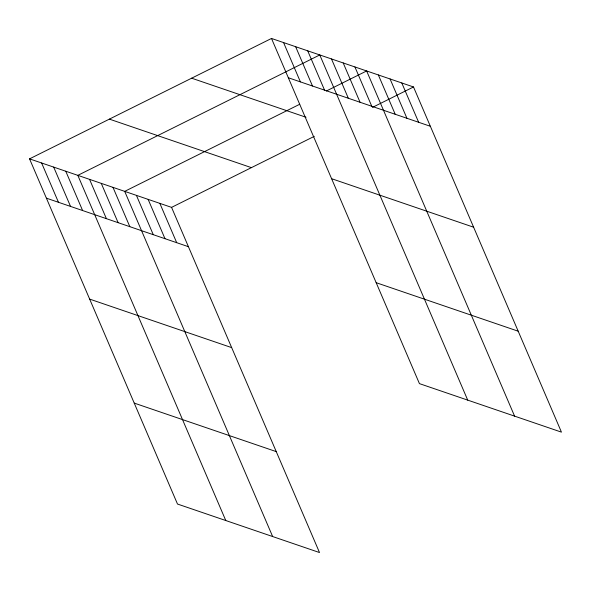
<?xml version="1.0" encoding="UTF-8"?>
<svg xmlns="http://www.w3.org/2000/svg" width="591" height="591" viewBox="0 0 591 591"><rect width="100%" height="100%" fill="white"/><g stroke="black" fill="none" stroke-linecap="round" stroke-linejoin="round"><path stroke-width="0.89" d="M29.55 158.861L171.567 207.375L319.509 552.548L177.492 504.034L29.55 158.861L271.491 38.452L413.508 86.966L561.45 432.139L419.433 383.625L271.491 38.452M299.703 104.267L124.701 191.366L272.643 536.539M326.321 91.021L366.642 70.957L514.584 416.13M171.567 207.375L314.309 136.336M372.382 107.436L413.508 86.966M288.342 77.761L430.359 126.282M191.654 78.189L306.049 117.269M331.603 178.696L473.62 227.21M109.394 119.123L251.404 167.637M376.171 282.69L518.189 331.204M46.401 198.17L188.418 246.691M89.662 299.105L231.679 347.619M134.231 403.099L276.248 451.613M401.791 82.962L418.642 122.278M390.075 78.958L406.926 118.274M378.358 74.961L395.209 114.27M354.925 66.953L371.776 106.269M343.208 62.949L360.059 102.265M331.492 58.952L348.343 98.261M467.717 400.122L319.775 54.948L77.835 175.357L225.777 520.531M307.704 50.826L324.555 90.135M295.633 46.696L312.484 86.013M283.562 42.574L300.413 81.89M159.851 203.37L176.702 242.687M148.134 199.366L164.985 238.683M136.418 195.37L153.268 234.679M112.984 187.362L129.835 226.678M101.268 183.358L118.119 222.674M89.551 179.354L106.402 218.67M65.764 171.227L82.614 210.544M53.692 167.105L70.543 206.422M41.621 162.983L58.472 202.299"/></g></svg>
